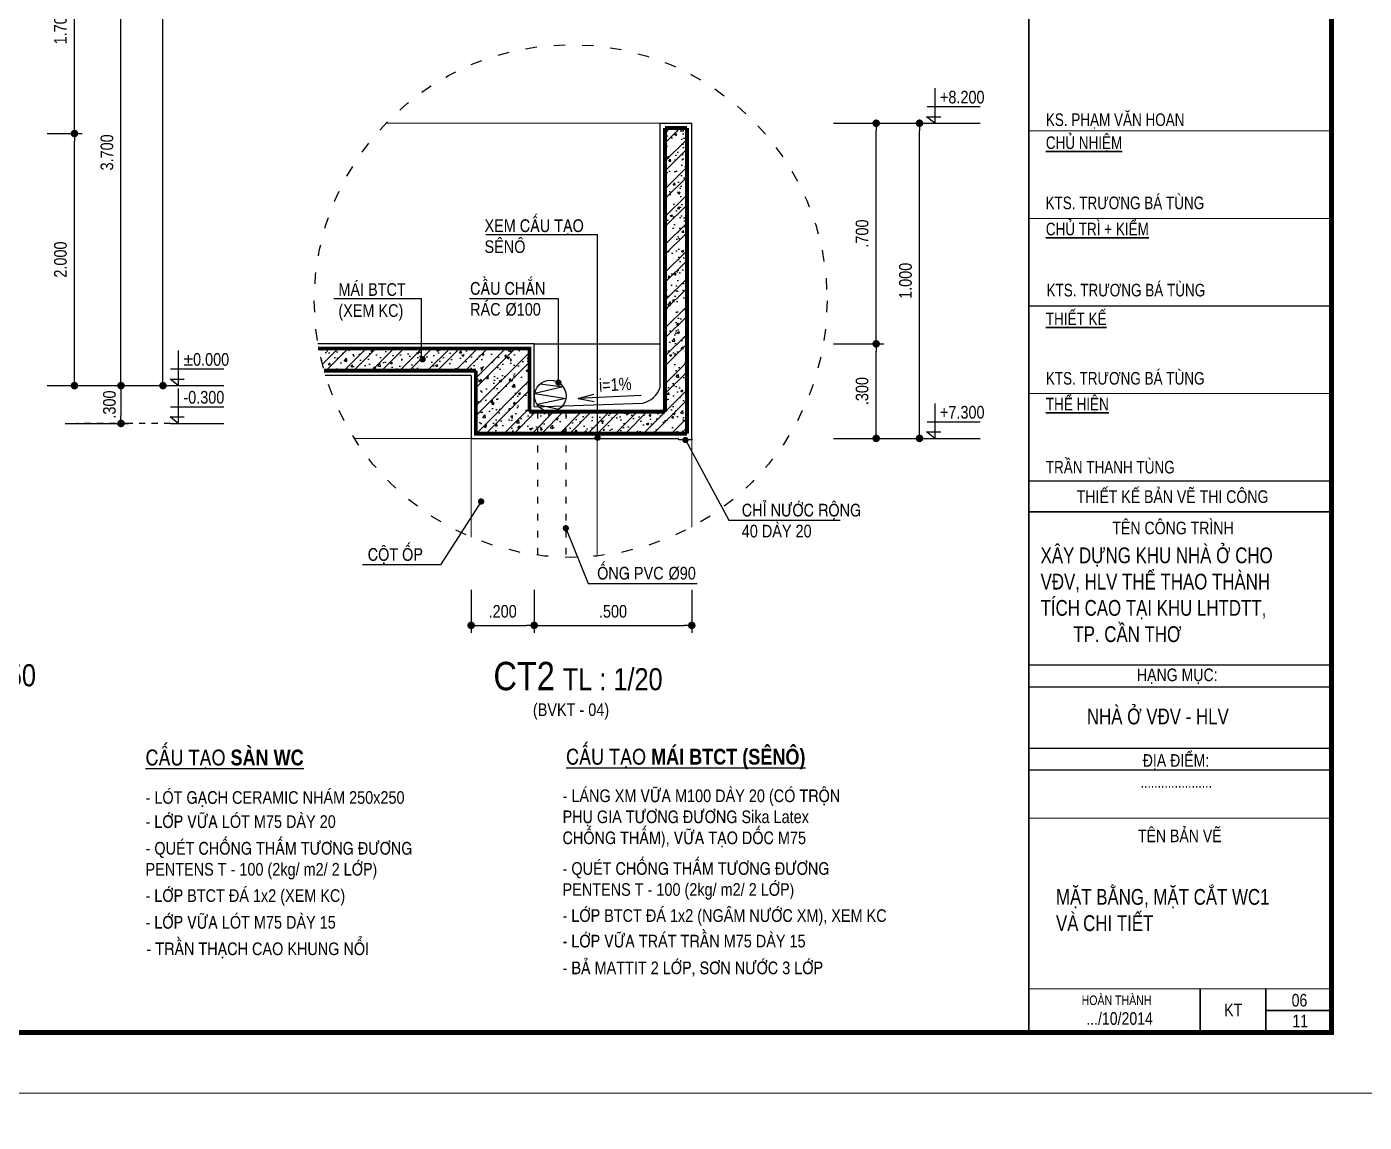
# Model space of a CAD drawing. Header units: millimetres. Extents: x 100 to 288, y -65 to 177.
# Drawn here: x 182.05 to 203.27, y 87.28 to 104.66 of the extents above; entities that cross this region are included whole.
import ezdxf

# ---------------------------------------------------------------- set-up
doc = ezdxf.new("R2010")
doc.units = ezdxf.units.MM
doc.header["$LTSCALE"] = 0.3
doc.header["$MEASUREMENT"] = 0
doc.header["$PDMODE"] = 2
doc.linetypes.add('ACAD_ISO03W100', pattern=[30, 12, -18])
doc.layers.get('0').update_dxf_attribs({"linetype": 'CONTINUOUS', "lineweight": 13})
doc.layers.get('DEFPOINTS').update_dxf_attribs({"linetype": 'CONTINUOUS', "lineweight": 13})
for name, color, linetype in [('HACTH', 8, 'CONTINUOUS'), ('HATCH', 8, 'CONTINUOUS'), ('LAYER 1', 1, 'CONTINUOUS'), ('LAYER 7', 7, 'CONTINUOUS'), ('LAYER1', 1, 'CONTINUOUS'), ('LAYER5', 5, 'CONTINUOUS'), ('LAYER7', 7, 'CONTINUOUS')]:
    doc.layers.add(name, color=color, linetype=linetype)
doc.styles.add('HELVE-KT', font='VHELVCN.TTF')
doc.styles.add('t', font='VHELVCN.TTF', dxfattribs={"height": 200})
doc.styles.add('VNI - HELVE', font='VBOOKMN.TTF', dxfattribs={"width": 0.8})
doc.dimstyles.new('1-20', dxfattribs={"dimtxt": 0.2, "dimasz": 0.12, "dimexe": 0.12, "dimexo": 0.2, "dimgap": 0.12, "dimtad": 1, "dimdec": 3, "dimlfac": 0.2, "dimzin": 4, "dimdsep": 46, "dimtxsty": 'HELVE-KT', "dimblk1": 'DOT', "dimblk2": 'DOT', "dimsah": 1, "dimcen": -0.18, "dimadec": 3, "dimazin": 0, "dimtfac": 1, "dimtdec": 3, "dimtmove": 2, "dimatfit": 3, "dimldrblk": 'DOT', "dimfxl": 0, "dimtolj": 1, "dimtzin": 4, "dimarcsym": 0})
doc.dimstyles.new('1-50', dxfattribs={"dimtxt": 0.2, "dimasz": 0.12, "dimexe": 0.12, "dimexo": 0.2, "dimgap": 0.12, "dimtad": 1, "dimdec": 3, "dimlfac": 0.5, "dimzin": 4, "dimdsep": 46, "dimtxsty": 'HELVE-KT', "dimblk1": 'DOT', "dimblk2": 'DOT', "dimsah": 1, "dimcen": -0.18, "dimadec": 3, "dimazin": 0, "dimtfac": 1, "dimtdec": 3, "dimtmove": 2, "dimatfit": 3, "dimldrblk": 'DOT', "dimfxl": 0, "dimtolj": 1, "dimtzin": 4, "dimarcsym": 0})

# ---------------------------------------------------------------- blocks, each defined once
blk = doc.blocks.new('AAEER')
at = {"linetype": 'Continuous', "ltscale": 0.08}
h = blk.add_hatch(color=8, dxfattribs=at)
h.paths.add_polyline_path([(377.886, 656.949), (377.886, 657.083), (377.366, 656.782), (377.366, 656.181), (377.423, 656.148), (377.423, 656.682)])
h.paths.add_polyline_path([(377.886, 656.882), (377.481, 656.649), (377.481, 656.181), (377.655, 656.081), (377.655, 656.482), (377.771, 656.548), (377.771, 656.014), (377.886, 655.947)])
blk.add_hatch(color=8, dxfattribs=at).paths.add_polyline_path([(378.118, 656.482), (378.002, 656.548), (378.002, 656.014), (377.886, 655.947), (377.886, 655.88), (378.349, 656.148), (378.349, 656.682), (377.886, 656.949), (377.886, 656.882), (378.291, 656.649), (378.291, 656.181), (378.118, 656.081)])
for p, q in [((377.886, 657.083), (377.886, 656.949)), ((377.886, 657.083), (377.886, 655.88)), ((377.886, 656.949), (377.423, 656.682)), ((377.886, 656.882), (377.481, 656.649)), ((377.886, 656.949), (378.349, 656.682)), ((377.886, 656.882), (377.886, 655.947)), ((377.886, 656.882), (378.291, 656.649)), ((377.423, 656.682), (377.423, 656.148)), ((377.481, 656.649), (377.481, 656.181)), ((378.291, 656.649), (378.291, 656.181)), ((378.349, 656.682), (378.349, 656.148)), ((377.655, 656.482), (377.771, 656.548)), ((377.655, 656.482), (377.655, 656.081)), ((377.771, 656.548), (377.771, 656.014)), ((378.118, 656.482), (378.002, 656.548)), ((378.002, 656.548), (378.002, 656.014)), ((378.118, 656.482), (378.118, 656.081))]:
    blk.add_line(p, q, dxfattribs=at)
blk.add_lwpolyline([(377.366, 656.181), (377.886, 655.88), (378.407, 656.181), (378.407, 656.782), (377.886, 657.083), (377.366, 656.782)], close=True, dxfattribs=at)
for points in [[(377.481, 656.181), (377.655, 656.081)], [(378.291, 656.181), (378.118, 656.081)], [(377.771, 656.014), (377.886, 655.947)], [(378.002, 656.014), (377.886, 655.947)]]:
    blk.add_lwpolyline(points, dxfattribs=at)
for points in [[(375.565, 643.528), (380.365, 643.528)], [(375.565, 643.18), (380.365, 643.18)], [(375.565, 642.208), (380.365, 642.208)], [(375.565, 641.861), (380.365, 641.861)]]:
    blk.add_lwpolyline(points)
at = {"layer": 'LAYER 7', "lineweight": 35}
for points in [[(375.565, 664.914), (380.365, 664.914)], [(376.469, 663.456), (376.469, 664.914)], [(375.565, 664.428), (380.365, 664.428)], [(375.565, 663.942), (380.365, 663.942)], [(375.565, 645.958), (380.365, 645.958)], [(378.282, 638.389), (378.282, 637.695)], [(379.323, 638.389), (379.323, 638.389), (379.323, 637.695)], [(379.323, 638.042), (380.365, 638.042)]]:
    blk.add_lwpolyline(points, dxfattribs=at)
at = {"layer": 'LAYER7', "const_width": 0.0278}
blk.add_lwpolyline([(380.365, 665.47), (375.565, 665.47), (375.565, 637.695), (380.365, 637.695)], close=True, dxfattribs=at)
at = {"layer": 'LAYER7'}
for points, const_width in [([(375.565, 663.456), (380.365, 663.456)], 0.0174), ([(375.565, 661.712), (380.365, 661.712)], 0.0174), ([(375.565, 660.112), (380.365, 660.112)], 0.0174), ([(375.565, 658.512), (380.365, 658.512)], 0.0212), ([(375.565, 654.346), (380.365, 654.346)], 0.0174), ([(375.565, 651.999), (380.365, 651.999)], 0.0174), ([(375.565, 650.61), (380.365, 650.61)], 0.0174), ([(375.565, 649.221), (380.365, 649.221)], 0.0174), ([(375.565, 647.833), (380.365, 647.833)], 0.0174), ([(375.565, 646.444), (380.365, 646.444)], 0.0174), ([(375.565, 641.097), (380.365, 641.097)], 0.0174), ([(375.565, 638.389), (380.365, 638.389)], 0.0174)]:
    blk.add_lwpolyline(points, dxfattribs=dict(at, const_width=const_width))
at = {"layer": 'LAYER 7', "lineweight": 35, "attachment_point": 1, "style": 'VNI - HELVE'}
for s, insert, char_height, width in [('CHÆNH SÖÛA', (375.833, 665.327), 0.2, 5.31965), ('LAÀN 1', (375.696, 664.761), 0.2, 5.31965), ('LAÀN 2', (375.696, 664.275), 0.2, 5.31965), ('LAÀN 3', (375.696, 663.789), 0.2, 5.31965), ('GHI CHUÙ:', (375.833, 663.236), 0.2, 5.31965), ('CHUÛ ÑAÀU TÖ:', (375.833, 661.556), 0.2, 5.31965), ('.........', (375.833, 659.91), 0.2, 5.31965), ('...........................', (377.188, 658.873), 0.2, 5.31965), ('{\\LP.GIAÙM ÑOÁC}', (375.833, 654.205), 0.2, 5.31965), ('KS. PHAÏM VAÊN HOAN', (375.833, 652.277), 0.2, 5.31965), ('{\\LCHUÛ NHIEÄM}', (375.833, 651.912), 0.2, 5.31965), ('KTS. TRÖÔNG BAÙ TUØNG', (375.828, 650.957), 0.2, 5.31965), ('{\\LCHUÛ TRÌ + KIEÅM}', (375.833, 650.542), 0.2, 5.31965), ('KTS. TRÖÔNG BAÙ TUØNG', (375.844, 649.573), 0.2, 5.31965), ('{\\LTHIEÁT KEÁ}', (375.833, 649.118), 0.2, 5.31965), ('KTS. TRÖÔNG BAÙ TUØNG', (375.833, 648.174), 0.2, 5.31965), ('{\\LTHEÅ HIEÄN}', (375.833, 647.765), 0.2, 5.31965), ('TRAÀN THANH TUØNG', (375.833, 646.764), 0.2, 5.31965), ('{\\fVNI-Helve|b0|i0|c0|p2;THIEÁT KEÁ BAÛN VEÕ THI COÂNG}', (376.323, 646.297), 0.2, 5.31965), ('{\\fVNI-Helve|b0|i0|c0|p2;TEÂN COÂNG TRÌNH}', (376.889, 645.799), 0.2, 5.31965), ('XAÂY DÖÏNG KHU NHAØ ÔÛ CHO\\PVÑV, HLV THEÅ THAO THAØNH \\PTÍCH CAO TAÏI KHU LHTDTT, \\P       TP. CAÀN THÔ', (375.75, 645.39), 0.25, 7.09083), ('{\\fVNI-Helve|b0|i0|c0|p2;HAÏNG MUÏC:}', (377.279, 643.469), 0.2, 5.31965), ('NHAØ ÔÛ VÑV - HLV', (376.485, 642.834), 0.25, 7.09083), ('{\\fVNI-Helve|b0|i0|c0|p2;ÑÒA ÑIEÅM:}', (377.37, 642.111), 0.2, 5.31965), ('{\\fVNI-Helve|b0|i0|c0|p2;.....................}', (377.337, 641.754), 0.17359, 5.31965), ('{\\fVNI-Helve|b0|i0|c0|p2;TEÂN BAÛN VEÕ}', (377.294, 640.914), 0.2, 5.31965), ('{\\fVNI-Helve|b0|i0|c0|p2;HOAØN THAØNH}', (376.401, 638.282), 0.15, 5.31965), ('{\\fVNI-Helve|b0|i0|c0|p2;KT}', (378.663, 638.151), 0.2, 5.31965), ('{\\fVNI-Helve|b0|i0|c0|p2;.../10/2014}', (376.475, 638.017), 0.2, 5.31965), ('{\\fVNI-Helve|b0|i0|c0|p2;11}', (379.745, 637.978), 0.2, 5.31965)]:
    blk.add_mtext(s, dxfattribs=dict(at, insert=insert, char_height=char_height, width=width))
at = {"layer": 'LAYER5', "attachment_point": 1, "style": 'VNI - HELVE'}
for s, insert, char_height, width in [('{\\H0.9774x;CTY COÅ PHAÀN TÖ VAÁN & XAÂY DÖÏNG} ', (375.805, 658.177), 0.19891, 4.67984), ('TRUNG NAM', (376.787, 657.729), 0.2777, 3.59296), ('{\\fVNI-Helve|b0|i0|c0|p2;C13-C15, ÑÖÔØNG SOÁ 2, LOÂ SOÁ 8A, PHÖÔØNG HÖNG THAÏNH, \\P                       QUAÄN CAÙI RAÊNG,  TP. CAÀN THÔ}', (375.912, 655.598), 0.12499, 8.0242), ('{\\fVNI-Helve|b0|i0|c0|p2;ÑT: 0710. 37 36 930, FAX: 0710. 37 36 940}', (376.484, 655.04), 0.12499, 8.0242), ('{\\fVNI-Helve|b0|i0|c0|p2;Email: trungnamcantho@yahoo.com.vn}', (376.706, 654.803), 0.12499, 8.0242)]:
    blk.add_mtext(s, dxfattribs=dict(at, insert=insert, char_height=char_height, width=width))
blk = doc.blocks.new('_DOT')
at = {"color": 0, "linetype": 'ByBlock'}
blk.add_line((-0.5, 0), (-1, 0), dxfattribs=at)
at = {"color": 0, "linetype": 'ByBlock', "const_width": 0.5}
blk.add_lwpolyline([(-0.25, 0, 1), (0.25, 0, 1)], format="xyb", close=True, dxfattribs=at)
blk = doc.blocks.new('*D210')
at = {"layer": 'DEFPOINTS', "color": 0, "lineweight": -2, "ltscale": 5}
for p in [(182.455, 98.971), (182.455, 98.371), (183.543, 98.371)]:
    blk.add_point(p, dxfattribs=at)
at = {"layer": 'LAYER 1', "color": 0, "lineweight": -2, "ltscale": 5}
for p, q in [((182.655, 98.971), (183.663, 98.971)), ((183.543, 98.851), (183.543, 98.491)), ((182.655, 98.371), (183.663, 98.371))]:
    blk.add_line(p, q, dxfattribs=at)
at = {"layer": 'LAYER 1', "color": 0, "lineweight": -2, "ltscale": 5, "xscale": 0.12, "yscale": 0.12, "zscale": 0.12}
for p, rotation in [((183.543, 98.971), 90), ((183.543, 98.371), 270)]:
    blk.add_blockref('_DOT', p, dxfattribs=dict(at, rotation=rotation))
at = {"layer": 'LAYER 1', "color": 0, "ltscale": 5, "insert": (183.36, 98.671), "char_height": 0.2, "attachment_point": 5, "rotation": 90, "style": 'HELVE-KT'}
blk.add_mtext('\\A1;.300', dxfattribs=at)
blk = doc.blocks.new('*D211')
at = {"layer": 'DEFPOINTS', "color": 0, "lineweight": -2, "ltscale": 5}
for p in [(182.455, 106.371), (183.543, 106.371), (182.455, 98.971)]:
    blk.add_point(p, dxfattribs=at)
at = {"layer": 'LAYER 1', "color": 0, "lineweight": -2, "ltscale": 5}
for p, q in [((182.655, 106.371), (183.663, 106.371)), ((183.543, 99.091), (183.543, 106.251)), ((182.655, 98.971), (183.663, 98.971))]:
    blk.add_line(p, q, dxfattribs=at)
at = {"layer": 'LAYER 1', "color": 0, "lineweight": -2, "ltscale": 5, "xscale": 0.12, "yscale": 0.12, "zscale": 0.12}
for p, rotation in [((183.543, 106.371), 90), ((183.543, 98.971), 270)]:
    blk.add_blockref('_DOT', p, dxfattribs=dict(at, rotation=rotation))
at = {"layer": 'LAYER 1', "color": 0, "ltscale": 5, "insert": (183.321, 102.671), "char_height": 0.2, "attachment_point": 5, "rotation": 90, "style": 'HELVE-KT'}
blk.add_mtext('\\A1;3.700', dxfattribs=at)
blk = doc.blocks.new('*D212')
at = {"layer": 'DEFPOINTS', "color": 0, "lineweight": -2, "ltscale": 5}
for p in [(183.102, 115.371), (184.209, 115.371), (183.307, 98.971)]:
    blk.add_point(p, dxfattribs=at)
at = {"layer": 'LAYER 1', "color": 0, "lineweight": -2, "ltscale": 5}
for p, q in [((183.302, 115.371), (184.329, 115.371)), ((184.209, 99.091), (184.209, 115.251)), ((183.507, 98.971), (184.329, 98.971))]:
    blk.add_line(p, q, dxfattribs=at)
at = {"layer": 'LAYER 1', "color": 0, "lineweight": -2, "ltscale": 5, "xscale": 0.12, "yscale": 0.12, "zscale": 0.12}
for p, rotation in [((184.209, 115.371), 90), ((184.209, 98.971), 270)]:
    blk.add_blockref('_DOT', p, dxfattribs=dict(at, rotation=rotation))
at = {"layer": 'LAYER 1', "color": 0, "ltscale": 5, "insert": (183.987, 107.171), "char_height": 0.2, "attachment_point": 5, "rotation": 90, "style": 'HELVE-KT'}
blk.add_mtext('\\A1;8.200', dxfattribs=at)
blk = doc.blocks.new('*D213')
at = {"layer": 'DEFPOINTS', "color": 0, "lineweight": -2, "ltscale": 5}
for p in [(182.171, 102.971), (182.805, 102.971), (182.171, 98.971)]:
    blk.add_point(p, dxfattribs=at)
at = {"layer": 'LAYER 1', "color": 0, "lineweight": -2, "ltscale": 5}
for p, q in [((182.371, 102.971), (182.925, 102.971)), ((182.805, 99.091), (182.805, 102.851)), ((182.371, 98.971), (182.925, 98.971))]:
    blk.add_line(p, q, dxfattribs=at)
at = {"layer": 'LAYER 1', "color": 0, "lineweight": -2, "ltscale": 5, "xscale": 0.12, "yscale": 0.12, "zscale": 0.12}
for p, rotation in [((182.805, 102.971), 90), ((182.805, 98.971), 270)]:
    blk.add_blockref('_DOT', p, dxfattribs=dict(at, rotation=rotation))
at = {"layer": 'LAYER 1', "color": 0, "ltscale": 5, "insert": (182.583, 100.971), "char_height": 0.2, "attachment_point": 5, "rotation": 90, "style": 'HELVE-KT'}
blk.add_mtext('\\A1;2.000', dxfattribs=at)
blk = doc.blocks.new('*D214')
at = {"layer": 'DEFPOINTS', "color": 0, "lineweight": -2, "ltscale": 5}
for p in [(182.171, 106.371), (182.805, 106.371), (182.171, 102.971)]:
    blk.add_point(p, dxfattribs=at)
at = {"layer": 'LAYER 1', "color": 0, "lineweight": -2, "ltscale": 5}
for p, q in [((182.371, 106.371), (182.925, 106.371)), ((182.805, 103.091), (182.805, 106.251)), ((182.371, 102.971), (182.925, 102.971))]:
    blk.add_line(p, q, dxfattribs=at)
at = {"layer": 'LAYER 1', "color": 0, "lineweight": -2, "ltscale": 5, "xscale": 0.12, "yscale": 0.12, "zscale": 0.12}
for p, rotation in [((182.805, 106.371), 90), ((182.805, 102.971), 270)]:
    blk.add_blockref('_DOT', p, dxfattribs=dict(at, rotation=rotation))
at = {"layer": 'LAYER 1', "color": 0, "ltscale": 5, "insert": (182.583, 104.671), "char_height": 0.2, "attachment_point": 5, "rotation": 90, "style": 'HELVE-KT'}
blk.add_mtext('\\A1;1.700', dxfattribs=at)
blk = doc.blocks.new('*D566')
at = {"layer": 'DEFPOINTS', "color": 0, "lineweight": -2, "ltscale": 0.08}
for p in [(194.648, 99.634), (195.525, 99.634), (194.648, 98.134)]:
    blk.add_point(p, dxfattribs=at)
at = {"layer": 'LAYER 1', "color": 0, "lineweight": -2, "ltscale": 0.08}
for p, q in [((194.848, 99.634), (195.645, 99.634)), ((195.525, 98.254), (195.525, 99.514)), ((194.848, 98.134), (195.645, 98.134))]:
    blk.add_line(p, q, dxfattribs=at)
at = {"layer": 'LAYER 1', "color": 0, "lineweight": -2, "ltscale": 0.08, "xscale": 0.12, "yscale": 0.12, "zscale": 0.12}
for p, rotation in [((195.525, 99.634), 90), ((195.525, 98.134), 270)]:
    blk.add_blockref('_DOT', p, dxfattribs=dict(at, rotation=rotation))
at = {"layer": 'LAYER 1', "color": 0, "lineweight": -2, "ltscale": 0.08, "insert": (195.302, 98.884), "char_height": 0.2, "attachment_point": 5, "rotation": 90, "style": 'HELVE-KT'}
blk.add_mtext('\\A1;.300', dxfattribs=at)
blk = doc.blocks.new('*D567')
at = {"layer": 'DEFPOINTS', "color": 0, "lineweight": -2, "ltscale": 0.08}
for p in [(194.648, 103.134), (195.525, 103.134), (194.648, 99.634)]:
    blk.add_point(p, dxfattribs=at)
at = {"layer": 'LAYER 1', "color": 0, "lineweight": -2, "ltscale": 0.08}
for p, q in [((194.848, 103.134), (195.645, 103.134)), ((195.525, 99.754), (195.525, 103.014)), ((194.848, 99.634), (195.645, 99.634))]:
    blk.add_line(p, q, dxfattribs=at)
at = {"layer": 'LAYER 1', "color": 0, "lineweight": -2, "ltscale": 0.08, "xscale": 0.12, "yscale": 0.12, "zscale": 0.12}
for p, rotation in [((195.525, 103.134), 90), ((195.525, 99.634), 270)]:
    blk.add_blockref('_DOT', p, dxfattribs=dict(at, rotation=rotation))
at = {"layer": 'LAYER 1', "color": 0, "lineweight": -2, "ltscale": 0.08, "insert": (195.302, 101.384), "char_height": 0.2, "attachment_point": 5, "rotation": 90, "style": 'HELVE-KT'}
blk.add_mtext('\\A1;.700', dxfattribs=at)
blk = doc.blocks.new('*D568')
at = {"layer": 'DEFPOINTS', "color": 0, "lineweight": -2, "ltscale": 0.08}
for p in [(194.648, 103.134), (196.213, 103.134), (194.648, 98.134)]:
    blk.add_point(p, dxfattribs=at)
at = {"layer": 'LAYER 1', "color": 0, "lineweight": -2, "ltscale": 0.08}
for p, q in [((194.848, 103.134), (196.333, 103.134)), ((196.213, 98.254), (196.213, 103.014)), ((194.848, 98.134), (196.333, 98.134))]:
    blk.add_line(p, q, dxfattribs=at)
at = {"layer": 'LAYER 1', "color": 0, "lineweight": -2, "ltscale": 0.08, "xscale": 0.12, "yscale": 0.12, "zscale": 0.12}
for p, rotation in [((196.213, 103.134), 90), ((196.213, 98.134), 270)]:
    blk.add_blockref('_DOT', p, dxfattribs=dict(at, rotation=rotation))
at = {"layer": 'LAYER 1', "color": 0, "lineweight": -2, "ltscale": 0.08, "insert": (195.991, 100.634), "char_height": 0.2, "attachment_point": 5, "rotation": 90, "style": 'HELVE-KT'}
blk.add_mtext('\\A1;1.000', dxfattribs=at)
blk = doc.blocks.new('*D569')
at = {"layer": 'DEFPOINTS', "color": 0, "lineweight": -2, "ltscale": 0.08}
for p in [(189.099, 95.929), (190.099, 95.929), (190.099, 95.167)]:
    blk.add_point(p, dxfattribs=at)
at = {"layer": 'LAYER 1', "color": 0, "lineweight": -2, "ltscale": 0.08}
for p, q in [((189.099, 95.729), (189.099, 95.047)), ((190.099, 95.729), (190.099, 95.047)), ((189.219, 95.167), (189.979, 95.167))]:
    blk.add_line(p, q, dxfattribs=at)
at = {"layer": 'LAYER 1', "color": 0, "lineweight": -2, "ltscale": 0.08, "xscale": 0.12, "yscale": 0.12, "zscale": 0.12, "rotation": 180}
blk.add_blockref('_DOT', (189.099, 95.167), dxfattribs=at)
at = {"layer": 'LAYER 1', "color": 0, "lineweight": -2, "ltscale": 0.08, "xscale": 0.12, "yscale": 0.12, "zscale": 0.12}
blk.add_blockref('_DOT', (190.099, 95.167), dxfattribs=at)
at = {"layer": 'LAYER 1', "color": 0, "lineweight": -2, "ltscale": 0.08, "insert": (189.599, 95.389), "char_height": 0.2, "attachment_point": 5, "style": 'HELVE-KT'}
blk.add_mtext('\\A1;.200', dxfattribs=at)
blk = doc.blocks.new('*D570')
at = {"layer": 'DEFPOINTS', "color": 0, "lineweight": -2, "ltscale": 0.08}
for p in [(190.099, 95.929), (192.599, 95.929), (192.599, 95.167)]:
    blk.add_point(p, dxfattribs=at)
at = {"layer": 'LAYER 1', "color": 0, "lineweight": -2, "ltscale": 0.08}
for p, q in [((190.099, 95.729), (190.099, 95.047)), ((192.599, 95.729), (192.599, 95.047)), ((190.219, 95.167), (192.479, 95.167))]:
    blk.add_line(p, q, dxfattribs=at)
at = {"layer": 'LAYER 1', "color": 0, "lineweight": -2, "ltscale": 0.08, "xscale": 0.12, "yscale": 0.12, "zscale": 0.12, "rotation": 180}
blk.add_blockref('_DOT', (190.099, 95.167), dxfattribs=at)
at = {"layer": 'LAYER 1', "color": 0, "lineweight": -2, "ltscale": 0.08, "xscale": 0.12, "yscale": 0.12, "zscale": 0.12}
blk.add_blockref('_DOT', (192.599, 95.167), dxfattribs=at)
at = {"layer": 'LAYER 1', "color": 0, "lineweight": -2, "ltscale": 0.08, "insert": (191.349, 95.389), "char_height": 0.2, "attachment_point": 5, "style": 'HELVE-KT'}
blk.add_mtext('\\A1;.500', dxfattribs=at)

msp = doc.modelspace()

# ---------------------------------------------------------------- hatches: boundary and pattern name
at = {"layer": 'HACTH', "ltscale": 5}
h = msp.add_hatch(dxfattribs=at)
h.set_pattern_fill('AR-CONC', color=256, scale=0.05, style=0)
h.set_pattern_definition([(50, (186.6808, 98.20858), (0.35863, -0.031376), [0.0375, -0.4125]), (355, (186.6808, 98.20858), (-0.069376, 0.376096), [0.03, -0.33]), (100.4514, (186.7107, 98.20596), (0.289255, 0.34472), [0.03187, -0.350571]), (46.184, (186.6808, 98.30858), (0.53362, -0.08276), [0.05625, -0.61875]), (96.6356, (186.7253, 98.3017), (0.46733, 0.48706), [0.047805, -0.525856]), (351.184, (186.6808, 98.3086), (0.46733, 0.48706), [0.045, -0.495]), (21, (186.7308, 98.28358), (0.298454, -0.20131), [0.0375, -0.4125]), (326, (186.7308, 98.28358), (0.121658, 0.362575), [0.03, -0.33]), (71.4514, (186.7557, 98.2668), (0.420111, 0.161265), [0.03187, -0.350571]), (37.5, (186.68081, 98.20858), (0.00608, 0.166447), [0, -0.326, 0, -0.335, 0, -0.33125]), (7.5, (186.68081, 98.20858), (0.1315348, 0.197206), [0, -0.191, 0, -0.3185, 0, -0.12625]), (327.5, (186.56931, 98.20858), (0.2669112, -0.0112774), [0, -0.125, 0, -0.39, 0, -0.5175]), (317.5, (186.51931, 98.20858), (0.291593, 0.0500525), [0, -0.1625, 0, -0.259, 0, -0.3675])])
h.paths.add_polyline_path([(190.02355, 99.55858), (189.17355, 99.55858), (186.68081, 99.55858, 0.02210188), (186.76316, 99.20858), (189.17355, 99.20858), (189.17355, 98.20858), (190.02355, 98.20858), (192.52355, 98.20858), (192.52355, 103.05858), (192.17355, 103.05858), (192.17355, 98.55858), (190.02355, 98.55858)])
at = {"layer": 'HATCH', "lineweight": -2, "ltscale": 0.08}
h = msp.add_hatch(dxfattribs=at)
h.set_pattern_fill('STEEL', color=256, scale=2.5, style=0)
h.set_pattern_definition([(45, (186.6808, 98.20858), (-0.220971, 0.220971), []), (45, (186.6808, 98.36483), (-0.220971, 0.220971), [])])
h.paths.add_polyline_path([(190.02355, 99.55858), (189.17355, 99.55858), (186.68081, 99.55858, 0.02210188), (186.76316, 99.20858), (189.17355, 99.20858), (189.17355, 98.20858), (190.02355, 98.20858), (192.52355, 98.20858), (192.52355, 103.05858), (192.17355, 103.05858), (192.17355, 98.55858), (190.02355, 98.55858)])

# ---------------------------------------------------------------- linework, layer by layer
at = {"ltscale": 5}
for points in [[(187.74469, 103.13358), (192.09855, 103.13358)], [(189.09855, 98.13358), (187.24385, 98.13358)], [(189.09855, 96.56501), (189.09855, 98.13358)], [(191.09855, 96.26723), (191.09855, 98.13358)], [(192.59855, 96.72678), (192.59855, 98.13358)]]:
    msp.add_lwpolyline(points, dxfattribs=at)
at = {"layer": 'DEFPOINTS', "linetype": 'Continuous', "ltscale": 0.08}
for points in [[(161.74885, 87.74536), (203.74885, 87.74536), (203.74885, 117.44536), (161.74885, 117.44536)], [(161.74885, 58.04536), (203.74885, 58.04536), (203.74885, 87.74536), (161.74885, 87.74536)]]:
    msp.add_lwpolyline(points, close=True, dxfattribs=at)
at = {"layer": 'HACTH', "linetype": 'Continuous', "ltscale": 0.08}
msp.add_lwpolyline([(190.19467, 99.0012), (190.5585, 98.95242), (190.10725, 98.84858), (190.60092, 98.76932), (190.14506, 98.67134), (190.4881, 98.59757), (190.40872, 98.56463)], dxfattribs=at)
msp.add_circle((190.35403, 98.80858), 0.25, dxfattribs=at)
at = {"layer": 'HATCH', "lineweight": -2, "ltscale": 0.08}
for points in [[(192.09855, 98.94812), (192.09855, 103.13358)], [(192.09855, 103.13358), (192.59855, 103.13358)], [(192.59855, 98.13358), (192.59855, 103.13358)], [(191.10439, 98.1441), (191.10439, 101.36209), (189.32935, 101.36209)], [(188.31318, 99.38174), (188.31318, 100.34748), (186.92048, 100.34748)], [(190.48353, 99.01916), (190.48353, 100.34686), (189.07212, 100.34686)], [(189.09855, 99.63358), (186.66736, 99.63358)], [(190.09855, 98.63358), (190.09855, 99.63358), (189.09855, 99.63358)], [(190.09855, 99.63358), (192.09855, 99.63358)], [(189.09855, 99.13358), (186.78512, 99.13358)], [(189.09855, 99.13358), (189.09855, 98.13358), (190.09855, 98.13358)], [(190.09855, 98.63358), (191.82155, 98.69238)], [(190.09855, 98.13358), (192.38357, 98.13358)], [(192.49855, 98.10858), (193.18937, 96.83741), (194.95593, 96.83741)], [(189.25652, 97.13285), (188.61356, 96.12893), (187.37673, 96.12893)], [(190.60092, 96.70934), (190.95635, 95.83334), (192.68493, 95.83334)]]:
    msp.add_lwpolyline(points, dxfattribs=at)
at = {"layer": 'HATCH', "linetype": 'ACAD_ISO03W100', "ltscale": 0.03}
for points in [[(190.15092, 98.55858), (190.15092, 96.27996)], [(190.60092, 98.55858), (190.60092, 96.24629)]]:
    msp.add_lwpolyline(points, dxfattribs=at)
at = {"layer": 'HATCH', "linetype": 'Continuous', "ltscale": 0.08}
msp.add_lwpolyline([(192.59855, 98.13358), (192.59855, 98.10858), (192.39855, 98.10858), (192.38357, 98.13358)], dxfattribs=at)
at = {"layer": 'HATCH', "lineweight": -2, "ltscale": 0.08}
msp.add_arc((191.73253, 99.06668), 0.38474, 283.37726, 342.051845, dxfattribs=at)
at = {"layer": 'LAYER 1', "lineweight": -2, "ltscale": 0.08, "const_width": 0.05}
for points in [[(188.3038, 99.38911, 1), (188.3538, 99.38911, 1)], [(191.08012, 98.14524, 1), (191.13012, 98.14524, 1)], [(192.47355, 98.10858, 1), (192.52355, 98.10858, 1)], [(189.23152, 97.13285, 1), (189.28152, 97.13285, 1)], [(190.57592, 96.70934, 1), (190.62592, 96.70934, 1)]]:
    msp.add_lwpolyline(points, format="xyb", close=True, dxfattribs=at)
at = {"layer": 'LAYER 1', "linetype": 'Continuous', "ltscale": 0.08, "const_width": 0.05}
msp.add_lwpolyline([(190.45853, 99.01916, 1), (190.50853, 99.01916, 1)], format="xyb", close=True, dxfattribs=at)
at = {"layer": 'LAYER 1', "linetype": 'Continuous', "ltscale": 0.08}
for points in [[(190.79878, 98.76731), (191.04347, 98.83551)], [(191.79472, 98.81255), (190.79878, 98.76731)], [(190.79878, 98.76731), (191.0483, 98.71972)]]:
    msp.add_lwpolyline(points, dxfattribs=at)
at = {"layer": 'LAYER 1', "linetype": 'ACAD_ISO03W100', "ltscale": 1e-05}
for points in [[(183.66302, 98.3714), (182.84385, 98.3714)], [(184.32897, 98.3714), (183.66302, 98.3714)]]:
    msp.add_lwpolyline(points, dxfattribs=at)
at = {"layer": 'LAYER 7', "linetype": 'ACAD_ISO03W100', "ltscale": 0.05}
msp.add_circle((190.67899, 100.31457), 4.06902, dxfattribs=at)
at = {"layer": 'LAYER1', "linetype": 'Continuous', "ltscale": 0.05}
for points in [[(196.45394, 103.68919), (196.45394, 103.13358)], [(196.33292, 103.39925), (197.17659, 103.39925)], [(196.32603, 103.23716), (196.54908, 103.23716)], [(196.45394, 103.13358), (196.32603, 103.23716)], [(196.33292, 103.13358), (197.17659, 103.13358)], [(184.44999, 99.52702), (184.44999, 98.9714)], [(184.32897, 99.23707), (185.17264, 99.23707)], [(184.32209, 99.07498), (184.54513, 99.07498)], [(184.44999, 98.9714), (184.32209, 99.07498)], [(184.32897, 98.9714), (185.17264, 98.9714)], [(184.44999, 98.92702), (184.44999, 98.3714)], [(196.45394, 98.68919), (196.45394, 98.13358)], [(184.32209, 98.47498), (184.54513, 98.47498)], [(184.44999, 98.3714), (184.32209, 98.47498)], [(184.32897, 98.63707), (185.17264, 98.63707)], [(184.32897, 98.3714), (185.17264, 98.3714)], [(196.33292, 98.39925), (197.17659, 98.39925)], [(196.32603, 98.23716), (196.54908, 98.23716)], [(196.45394, 98.13358), (196.32603, 98.23716)], [(196.33292, 98.13358), (197.17659, 98.13358)]]:
    msp.add_lwpolyline(points, dxfattribs=at)
at = {"layer": 'LAYER7', "linetype": 'Continuous', "const_width": 0.08}
msp.add_lwpolyline([(202.74885, 116.48282), (163.54885, 116.48282), (163.54885, 88.70791), (202.74885, 88.70791)], close=True, dxfattribs=at)
at = {"layer": 'LAYER7', "ltscale": 5, "const_width": 0.06}
for points in [[(192.17355, 98.55858), (192.17355, 103.05858)], [(192.17355, 103.05858), (192.52355, 103.05858)], [(192.52355, 98.20858), (192.52355, 103.05858)], [(189.17355, 99.55858), (186.66736, 99.55858)], [(190.02355, 98.55858), (190.02355, 99.55858), (189.17355, 99.55858)], [(189.17355, 99.20858), (186.76316, 99.20858)], [(189.17355, 99.20858), (189.17355, 98.20858), (190.02355, 98.20858)], [(190.02355, 98.55858), (192.17355, 98.55858)], [(190.02355, 98.20858), (192.52355, 98.20858)]]:
    msp.add_lwpolyline(points, dxfattribs=at)

# ---------------------------------------------------------------- block references
at = {"layer": 'LAYER 7', "linetype": 'Continuous'}
msp.add_blockref('AAEER', (-177.61615, -548.9868), dxfattribs=at)

# ---------------------------------------------------------------- texts
at = {"layer": 'LAYER 1', "insert": (191.12148, 99.07496), "char_height": 0.2, "width": 22.9529552, "attachment_point": 1, "rotation": 3.128032, "style": 't'}
msp.add_mtext('i=1%', dxfattribs=at)
at = {"layer": 'LAYER 1', "linetype": 'Continuous', "ltscale": 0.4, "char_height": 0.2, "width": 10.8090428, "attachment_point": 1, "style": 'HELVE-KT'}
for s, insert in [('{\\H2.25x;MAËT CAÉT W1-W1}  {\\H1.75x;TL : 1/50}', (176.36772, 94.65072)), ('{\\H2.25x;CT2}  {\\H1.75x;TL : 1/20}', (189.45258, 94.58813))]:
    msp.add_mtext(s, dxfattribs=dict(at, insert=insert))
at = {"layer": 'LAYER 7', "lineweight": 35, "width": 5.3196514, "attachment_point": 1, "style": 'VNI - HELVE'}
for s, insert, char_height in [('MAËT BAÈNG, MAËT CAÉT WC1\\PVAØ CHI TIEÁT ', (198.37781, 90.98458), 0.25), ('{\\fVNI-Helve|b0|i0|c0|p2;06}', (202.11666, 89.32004), 0.2)]:
    msp.add_mtext(s, dxfattribs=dict(at, insert=insert, char_height=char_height))
at = {"layer": 'LAYER1', "linetype": 'Continuous', "ltscale": 0.05, "char_height": 0.2, "style": 'HELVE-KT'}
for s, insert, width, attachment_point in [('+8.200', (196.53717, 103.64869), 15.1845217, 1), ('{\\fVNI-Helve|b0|i0|c0|p2;\\P}XEM CAÁU TAÏO\\PSEÂNOÂ', (189.31095, 101.07289), 5.2618645, 7), ('{\\fVNI-Helve|b0|i0|c0|p2;\\P}MAÙI BTCT\\P(XEM KC)', (186.99212, 100.0021), 5.2618645, 7), ('{\\fVNI-Helve|b0|i0|c0|p2;\\P}CAÀU CHAÉN \\PRAÙC{\\fVNI-Helve|b0|i0|c0|p2; \\fArial Narrow|b0|i0|c0|p34;%%C100}', (189.08255, 100.07345), 5.2618645, 7), ('±0.000', (184.53322, 99.48651), 15.1845217, 1), ('-0.300', (184.53322, 98.88651), 15.1845217, 1), ('+7.300', (196.53717, 98.64869), 15.1845217, 1), ('CHÆ NÖÔÙC ROÄNG \\P40 DAØY 20', (193.39277, 96.56016), 5.2618645, 7), ('{\\fVNI-Helve|b0|i0|c0|p2;\\P}COÄT OÁP', (187.45798, 96.14204), 5.2618645, 7), ('{\\fVNI-Helve|b0|i0|c0|p2;\\P}OÁNG PVC{\\fVNI-Helve|b0|i0|c0|p2; \\fArial Narrow|b0|i0|c0|p34;%%C90}', (191.09826, 95.88795), 5.2618645, 7), ('(BVKT - 04)', (190.07869, 93.66952), 5.2618645, 7)]:
    msp.add_mtext(s, dxfattribs=dict(at, insert=insert, width=width, attachment_point=attachment_point))
at = {"layer": 'LAYER1', "attachment_point": 1, "style": 'HELVE-KT'}
for s, insert, char_height, width in [('{\\fVNI-Helve-Condense|b1|i0|c0|p2;\\LCAÁU TAÏO SAØN WC}', (183.93248, 93.19627), 0.25, 22.9529552), ('{\\fVNI-Helve-Condense|b1|i0|c0|p2;\\LCAÁU TAÏO MAÙI BTCT (SEÂNOÂ)}', (190.60487, 93.20893), 0.25, 22.9529552), ('- LOÙT GAÏCH CERAMIC NHAÙM 250x250', (183.93248, 92.53655), 0.2, 22.9529552), ('- LAÙNG XM VÖÕA M100 DAØY 20 (COÙ TROÄN \\PPHUÏ GIA TÖÔNG ÑÖÔNG Sika Latex \\PCHOÁNG THAÁM), VÖÕA TAÏO DOÁC M75', (190.54892, 92.56366), 0.2, 6.9614965), ('- LÔÙP VÖÕA LOÙT M75 DAØY 20', (183.93248, 92.15408), 0.2, 22.9529552), ('- QUEÙT CHOÁNG THAÁM TÖÔNG ÑÖÔNG\\PPENTENS T - 100 (2kg/ m2/ 2 LÔÙP)', (190.54892, 91.41005), 0.2, 22.9529552), ('- LÔÙP BTCT ÑAÙ 1x2 (XEM KC)', (183.93248, 90.98033), 0.2, 22.9529552), ('- LÔÙP BTCT ÑAÙ 1x2 (NGAÂM NÖÔÙC XM), XEM KC', (190.54892, 90.66321), 0.2, 22.9529552), ('- LÔÙP VÖÕA LOÙT M75 DAØY 15', (183.93248, 90.55612), 0.2, 22.9529552), ('- TRAÀN THAÏCH CAO KHUNG NOÅI', (183.94721, 90.13606), 0.2, 22.9529552), ('- LÔÙP VÖÕA TRAÙT TRAÀN M75 DAØY 15', (190.54892, 90.25844), 0.2, 22.9529552), ('- BAÛ MATTIT 2 LÔÙP, SÔN NÖÔÙC 3 LÔÙP', (190.54892, 89.8332), 0.2, 22.9529552)]:
    msp.add_mtext(s, dxfattribs=dict(at, insert=insert, char_height=char_height, width=width))
at = {"layer": 'LAYER1', "ltscale": 1000, "insert": (183.93248, 91.7309), "char_height": 0.2, "width": 8.3242645, "attachment_point": 1, "style": 'HELVE-KT'}
msp.add_mtext('- QUEÙT CHOÁNG THAÁM TÖÔNG ÑÖÔNG\\PPENTENS T - 100 (2kg/ m2/ 2 LÔÙP)', dxfattribs=at)

# ---------------------------------------------------------------- dimensions: what is measured, and where the dimension line sits
at = {"layer": 'LAYER 1', "ltscale": 5}
for base, p1, p2, picture, middle in [((184.20897, 115.3714), (183.30685, 98.9714), (183.10167, 115.3714), '*D212', (183.98684, 107.1714)), ((182.80548, 106.3714), (182.17086, 102.9714), (182.17086, 106.3714), '*D214', (182.58335, 104.6714)), ((183.54302, 106.3714), (182.45545, 98.9714), (182.45545, 106.3714), '*D211', (183.32088, 102.6714)), ((182.80548, 102.9714), (182.17086, 98.9714), (182.17086, 102.9714), '*D213', (182.58335, 100.9714))]:
    dim = msp.add_linear_dim(base=base, p1=p1, p2=p2, angle=90, dimstyle='1-50', dxfattribs=at)
    dim.commit()
    dim.dimension.update_dxf_attribs({"geometry": picture, "text_midpoint": middle})
at = {"layer": 'LAYER 1', "lineweight": -2, "ltscale": 0.08}
for base, p1, p2, picture, middle in [((195.52454, 103.13358), (194.64844, 99.63358), (194.64844, 103.13358), '*D567', (195.30241, 101.38358)), ((196.21292, 103.13358), (194.64844, 98.13358), (194.64844, 103.13358), '*D568', (195.99079, 100.63358)), ((195.52454, 99.63358), (194.64844, 98.13358), (194.64844, 99.63358), '*D566', (195.30241, 98.88358))]:
    dim = msp.add_linear_dim(base=base, p1=p1, p2=p2, angle=90, dimstyle='1-20', dxfattribs=at)
    dim.commit()
    dim.dimension.update_dxf_attribs({"geometry": picture, "text_midpoint": middle})
at = {"layer": 'LAYER 1', "ltscale": 5}
dim = msp.add_linear_dim(base=(183.54302, 98.3714), p1=(182.45545, 98.9714), p2=(182.45545, 98.3714), angle=90, dimstyle='1-50', dxfattribs=at)
dim.commit()
dim.dimension.update_dxf_attribs({"geometry": '*D210', "text_midpoint": (183.35989, 98.6714), "dimtype": 160})
at = {"layer": 'LAYER 1', "lineweight": -2, "ltscale": 0.08}
for base, p1, p2, picture, middle in [((190.09855, 95.1667), (189.09855, 95.92903), (190.09855, 95.92903), '*D569', (189.59855, 95.38884)), ((192.59855, 95.1667), (190.09855, 95.92903), (192.59855, 95.92903), '*D570', (191.34855, 95.38884))]:
    dim = msp.add_linear_dim(base=base, p1=p1, p2=p2, dimstyle='1-20', dxfattribs=at)
    dim.commit()
    dim.dimension.update_dxf_attribs({"geometry": picture, "text_midpoint": middle})

doc.saveas('drawing.dxf')
